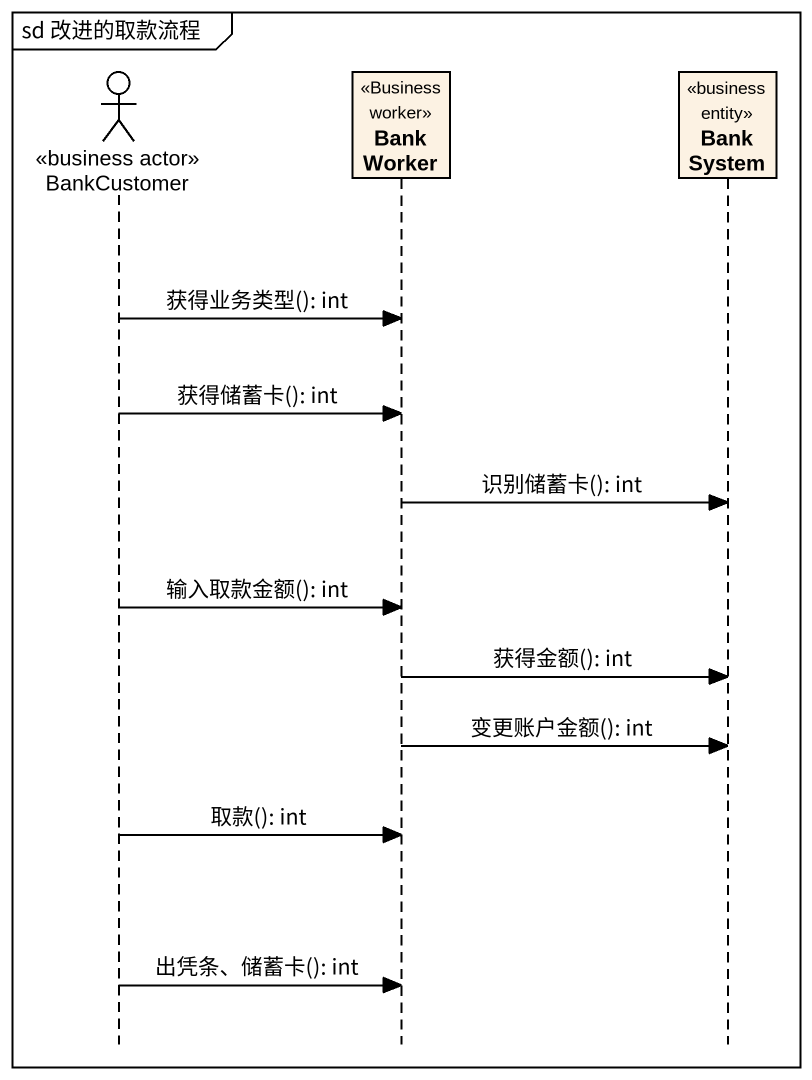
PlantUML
@startuml
mainframe sd 改进的取款流程
hide footbox
actor BankCustomer <<business actor>>
participant BankWorker <<Business worker>>
participant BankSystem <<business entity>>

BankCustomer -> BankWorker : 获得业务类型(): int
BankCustomer -> BankWorker : 获得储蓄卡(): int
BankWorker -> BankSystem : 识别储蓄卡(): int
BankCustomer -> BankWorker : 输入取款金额(): int
BankWorker -> BankSystem : 获得金额(): int
BankWorker -> BankSystem : 变更账户金额(): int
BankCustomer -> BankWorker : 取款(): int
BankCustomer -> BankWorker : 出凭条、储蓄卡(): int
@enduml
